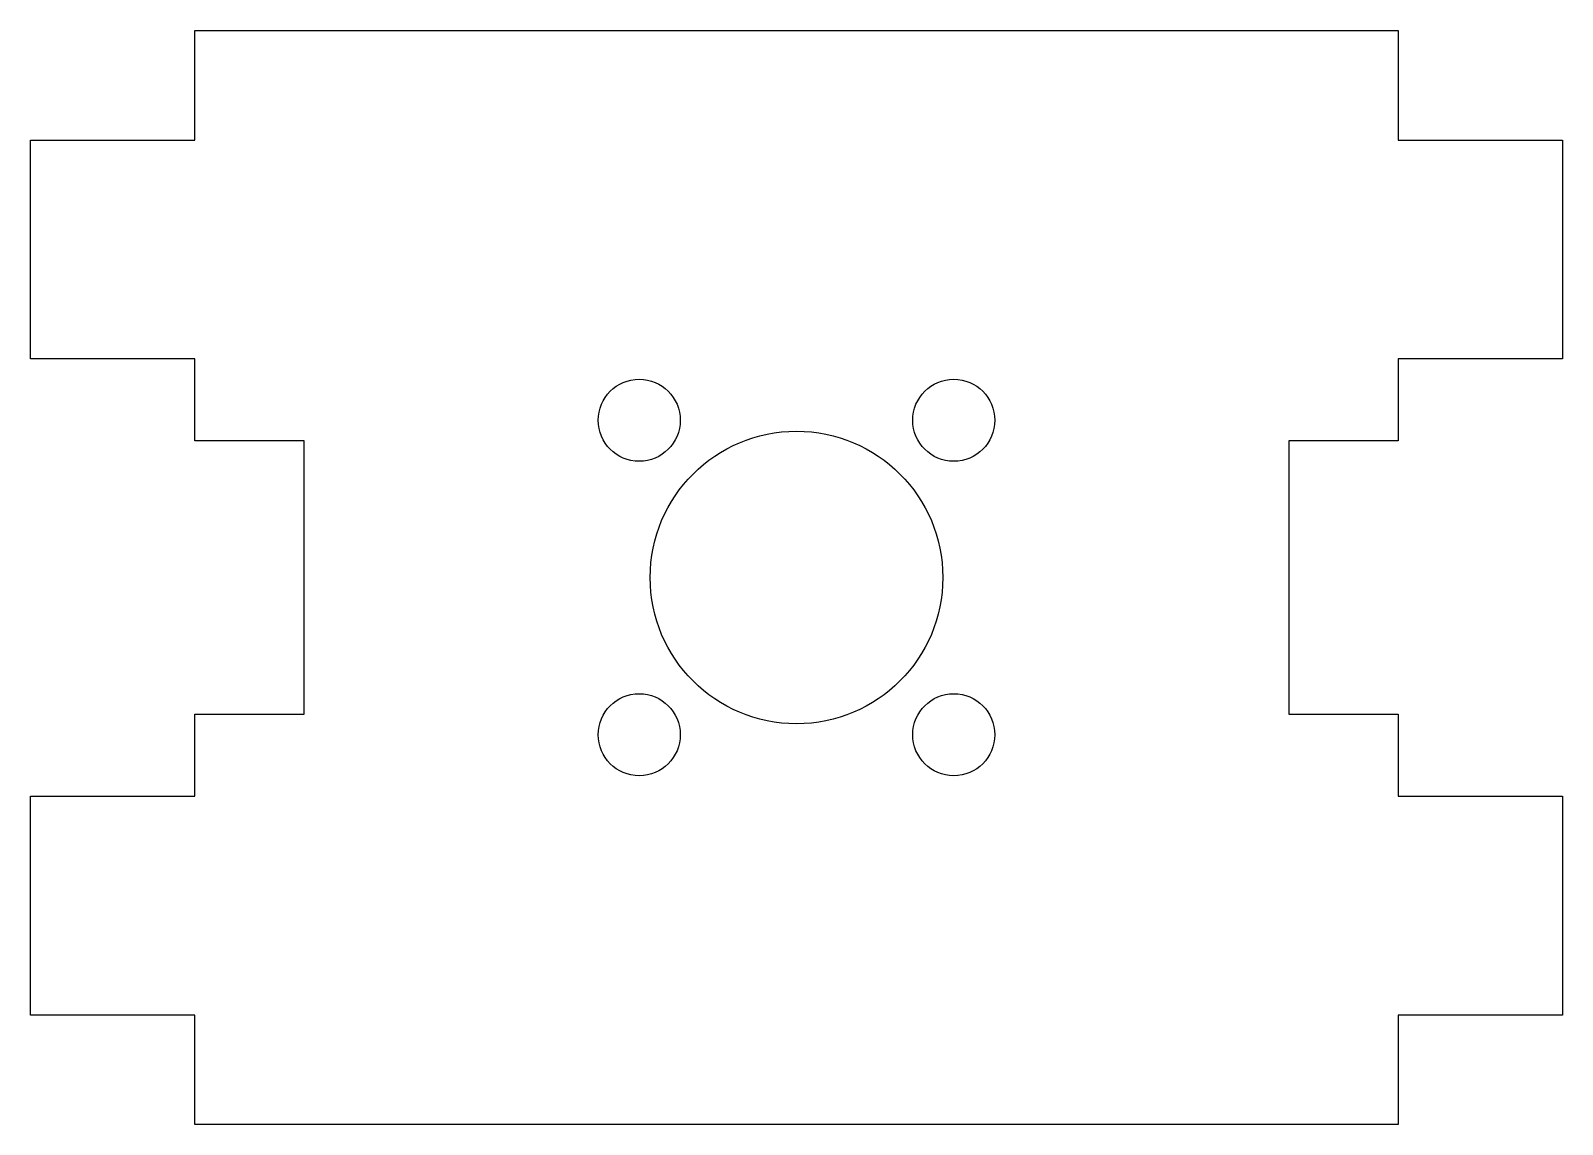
# Model space of a CAD drawing. Header units: millimetres. Extents: x 6.5 to 62.5, y 75 to 115.
import ezdxf

# ---------------------------------------------------------------- set-up
doc = ezdxf.new("R2010")
doc.units = ezdxf.units.MM
doc.layers.get('0').update_dxf_attribs({"linetype": 'CONTINUOUS'})

msp = doc.modelspace()

# ---------------------------------------------------------------- linework, layer by layer
msp.add_lwpolyline([(52.5, 100), (52.5, 90), (56.5, 90), (56.5, 87), (62.5, 87), (62.5, 79), (56.5, 79), (56.5, 75), (12.5, 75), (12.5, 79), (6.5, 79), (6.5, 87), (12.5, 87), (12.5, 90), (16.5, 90), (16.5, 100), (12.5, 100), (12.5, 103), (6.5, 103), (6.5, 111), (12.5, 111), (12.5, 115), (56.5, 115), (56.5, 111), (62.5, 111), (62.5, 103), (56.5, 103), (56.5, 100)], close=True)
for centre, radius in [((28.75, 100.75), 1.5), ((40.25, 100.75), 1.5), ((34.5, 95), 5.35), ((28.75, 89.25), 1.5), ((40.25, 89.25), 1.5)]:
    msp.add_circle(centre, radius)

doc.saveas('drawing.dxf')
